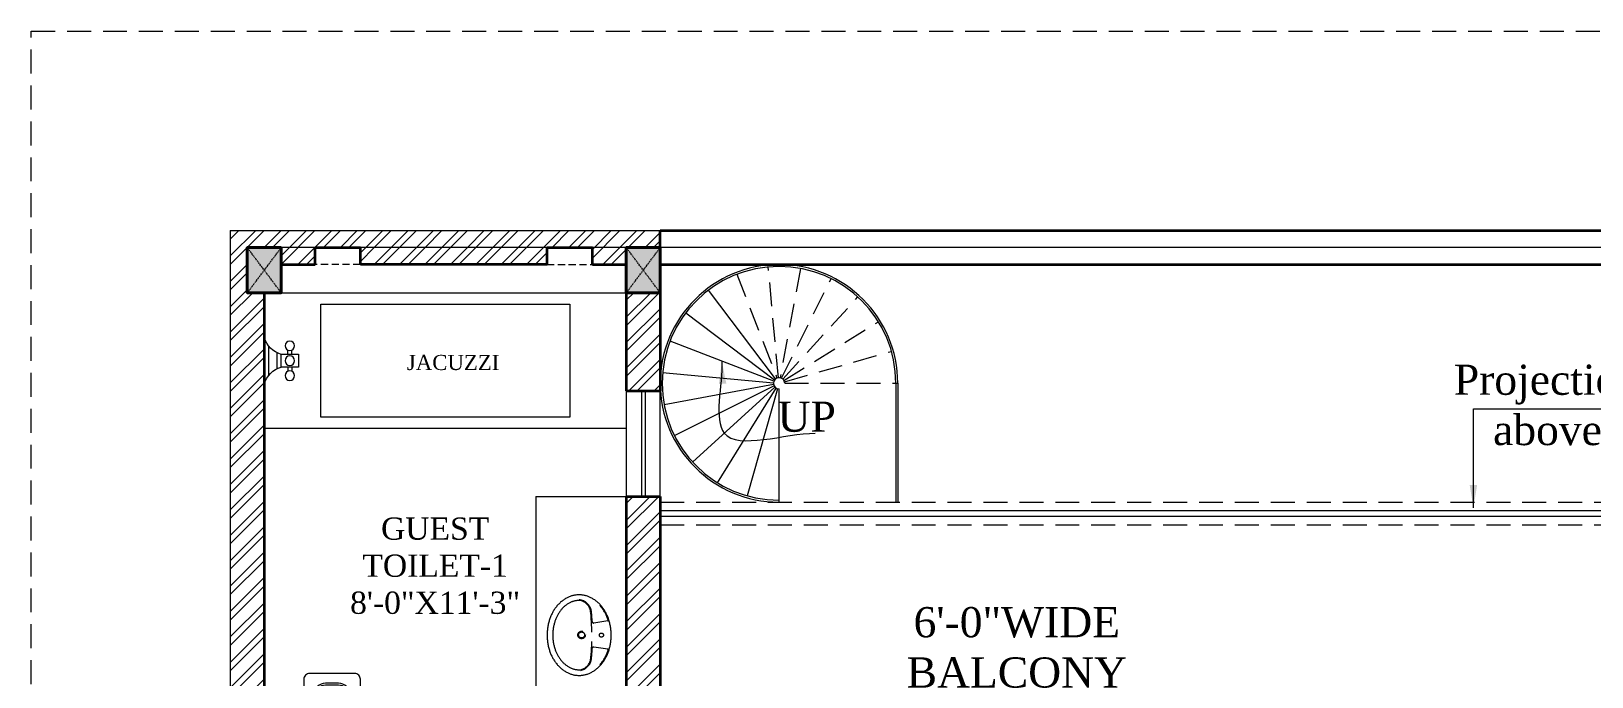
# Model space of a CAD drawing. Header units: inches. Extents: x -61 to 4103, y -308 to 989.
# Drawn here: x 1324.9 to 1738.7, y 817.9 to 989.1 of the extents above; entities that cross this region are included whole.
import ezdxf

# ---------------------------------------------------------------- set-up
doc = ezdxf.new("R2010")
doc.units = ezdxf.units.IN
doc.set_wipeout_variables(frame=1)
for name, pattern in [('$0$$0$$0$HIDDEN', [9.525, 6.35, -3.175]), ('$2$$0$HIDDEN', [0.375, 0.25, -0.125]), ('AR-01-R0-COLUMN LAYOUT$0$$0$HIDDEN', [0.375, 0.25, -0.125]), ('AR-01-R0-COLUMN LAYOUT$0$HIDDEN', [9.525, 6.35, -3.175])]:
    doc.linetypes.add(name, pattern=pattern)
doc.layers.get('0').update_dxf_attribs({"lineweight": 0})
for name, color, linetype, lineweight in [('A-BOUNDARY', 226, 'Continuous', 35), ('A-FIXTURE', 30, 'Continuous', 13), ('A-HATCH', 8, 'Continuous', 0), ('A-HIDDEN', 8, '$2$$0$HIDDEN', 9), ('A-PROJECTION', 4, '$0$$0$$0$HIDDEN', 9), ('A-STAIR', 5, 'Continuous', 9), ('A-TEXT', 2, 'Continuous', 13), ('A-WALL', 1, 'Continuous', 35), ('A-WINDOW', 4, 'Continuous', 9), ('AR-01-R0-COLUMN LAYOUT$0$A-COMMON WALL', 1, 'Continuous', 0), ('AR-01-R0-COLUMN LAYOUT$0$S-BEAM PLINTH', 3, 'AR-01-R0-COLUMN LAYOUT$0$HIDDEN', 9), ('AR-01-R0-COLUMN LAYOUT$0$S-COLUMN FIRST FLOOR', 6, 'Continuous', 40), ('AR-01-R0-COLUMN LAYOUT$0$S-COLUMN GROUND FLOOR', 6, 'Continuous', 40), ('AR-01-R0-COLUMN LAYOUT$0$S-COLUMN HATCH FIRST FLOOR', 8, 'Continuous', 9), ('AR-01-R0-COLUMN LAYOUT$0$S-COLUMN HATCH GROUND FLOOR', 8, 'Continuous', 9), ('AR-01-R0-COLUMN LAYOUT$0$S-COLUMN HATCH SECOND FLOOR', 8, 'Continuous', 9), ('AR-01-R0-COLUMN LAYOUT$0$S-COLUMN SECOND FLOOR', 6, 'Continuous', 40), ('AR-01-R0-COLUMN LAYOUT$0$S-COLUMN TERRACE FLOOR HIDDEN', 8, 'AR-01-R0-COLUMN LAYOUT$0$$0$HIDDEN', 9)]:
    doc.layers.add(name, color=color, linetype=linetype, lineweight=lineweight)
doc.styles.add('$1$$0$STYLE1', font='romantic.ttf', dxfattribs={"height": 6})
doc.styles.get("Standard").update_dxf_attribs({"font": 'arial.ttf', "height": 9})
doc.dimstyles.get("Standard").update_dxf_attribs({"dimtxt": 18, "dimasz": 6, "dimexe": 0, "dimexo": 6, "dimgap": 0.09, "dimtad": 0, "dimtih": 1, "dimtoh": 1, "dimdec": 1, "dimzin": 0, "dimdsep": 46, "dimlunit": 4, "dimtxsty": 'Standard', "dimblk": 'OBLIQUE', "dimcen": 0.09, "dimclrd": 256, "dimclre": 256, "dimclrt": 256, "dimadec": 0, "dimazin": 0, "dimtfac": 1, "dimtdec": 1, "dimtofl": 0, "dimtmove": 1, "dimatfit": 3, "dimfxl": 1, "dimtolj": 1, "dimtzin": 0, "dimlwd": -1, "dimlwe": -1, "dimarcsym": 0})
pattern_1 = [(45, (1377.729, -0.0001), (-3.367596, 3.367596), []), (45, (1379.974, -0.0001), (-3.367596, 3.367596), [])]

# ---------------------------------------------------------------- blocks, each defined once
blk = doc.blocks.new('$1$$0$DC XVS')
at = {"linetype": '$2$$0$HIDDEN', "ltscale": 20}
blk.add_lwpolyline([(42965.79, -4769.5, -0.120605), (42968.95, -4770.26, -0.10507), (42971.81, -4772.61, -0.088649), (42973.64, -4775.97, -0.079738), (42974.32, -4780.16, -0.079738), (42973.66, -4784.36, -0.088649), (42971.85, -4787.73, -0.10507), (42968.99, -4790.09, -0.120605), (42965.84, -4790.87, -0.120605), (42962.69, -4790.11, -0.10507), (42959.82, -4787.75, -0.088649), (42958, -4784.39, -0.079738), (42957.32, -4780.2, -0.079738), (42957.98, -4776.01, -0.088649), (42959.79, -4772.64, -0.10507), (42962.65, -4770.27, -0.120605)], format="xyb", close=True, dxfattribs=at)
for points in [[(42966.19, -4789.36, -0.017243), (42965.84, -4789.37, -0.120605), (42963.38, -4788.78, -0.10507), (42961, -4786.82, -0.088649), (42959.42, -4783.92, -0.079738), (42958.82, -4780.2, -0.079738), (42959.41, -4776.48, -0.088649), (42960.97, -4773.57, -0.10507), (42963.34, -4771.6, -0.120605), (42965.8, -4771, -0.120605)], [(42971.32, -4772.31, -0.016805), (42971.7, -4772.76, -0.092161), (42973.52, -4776.2, -0.435128), (42973.39, -4776.43), (42969.68, -4776.98, -0.396344), (42969.27, -4776.55, 0.011856), (42969.06, -4773.81, 0.340407), (42965.81, -4770.81)], [(42971.32, -4788.06, 0.016805), (42971.7, -4787.61, 0.092161), (42973.52, -4784.17, 0.435128), (42973.39, -4783.93), (42969.68, -4783.39, 0.44775), (42969.3, -4783.66, -0.015365), (42969.02, -4786.93, -0.272514), (42966.23, -4789.54, -0.272514)]]:
    blk.add_lwpolyline(points, format="xyb", dxfattribs=at)
for centre, radius in [((42966.47, -4780.14), 0.991), ((42966.47, -4780.14), 0.789), ((42971.72, -4780.18), 0.542)]:
    blk.add_circle(centre, radius, dxfattribs=at)
for centre, radius, start, end in [((42965.51, -4774.37), 3.38, 1.2814, 85.1225), ((42908.69, -4780.33), 60.51, 353.7877, 5.7231), ((42965.4, -4785.87), 3.58, 282.7297, 343.7047)]:
    blk.add_arc(centre, radius, start, end, dxfattribs=at)
blk = doc.blocks.new('$1$$0$AK-BASE PLANS$0$$0$$0$Health Faucet-plan')
for p, q in [((0, 50.8), (69.9, 50.8)), ((12.5, 44.4), (57.4, 44.4)), ((47.1, 31.7), (22.9, 31.7)), ((25.4, 15.9), (19.1, 15.9)), ((25.4, 9.5), (19.1, 9.5)), ((44.4, 15.9), (50.8, 15.9)), ((44.4, 9.5), (50.8, 9.5))]:
    blk.add_line(p, q)
blk.add_lwpolyline([(25.4, 25.4), (25.4, 0), (44.4, 0), (44.4, 25.4)], close=True)
for centre in [(12.7, 12.7), (34.9, 12.7), (57.2, 12.7)]:
    blk.add_circle(centre, 7.1)
for centre, start, end in [((-9.5, 15.9), 15.2551, 74.7449), ((79.4, 15.9), 105.2551, 164.7449)]:
    blk.add_arc(centre, 36.2, start, end)
blk = doc.blocks.new('$0$AK-BASE PLANS$0$$0$$0$aalisie dot')
at = {"ltscale": 0.6}
for p, q in [((326403.3, 156595.6), (326409.2, 156595.6)), ((326406.4, 156598.9), (326406.4, 156592.2)), ((326410.4, 156595.6), (326416.4, 156595.6)), ((326413.6, 156598.9), (326413.6, 156592.2)), ((326472.3, 156595.6), (326478.3, 156595.6)), ((326475.4, 156598.9), (326475.4, 156592.2)), ((326479.5, 156595.6), (326485.4, 156595.6)), ((326482.6, 156598.9), (326482.6, 156592.2))]:
    blk.add_line(p, q, dxfattribs=at)
for points in [[(326399.1, 156626.5), (326490.5, 156626.5, -0.414214), (326502.5, 156614.5), (326502.5, 156468.6, -0.414214), (326490.5, 156456.6), (326399.1, 156456.6, -0.414214), (326387.1, 156468.6), (326387.1, 156614.5, -0.414214)], [(326431.4, 156575.1), (326457.7, 156575.1, -0.414214), (326481.7, 156551.1), (326481.7, 156500.8, -0.414214), (326457.7, 156476.8), (326431.4, 156476.8, -0.414214), (326407.4, 156500.8), (326407.4, 156551.1, -0.414214)], [(326431.4, 156571.3), (326457.7, 156571.3, -0.414214), (326477.9, 156551.1), (326477.9, 156500.8, -0.414214), (326457.7, 156480.7), (326431.4, 156480.7, -0.414214), (326411.3, 156500.8), (326411.3, 156551.1, -0.414214)], [(326432.7, 156559.4), (326456.6, 156559.4, -0.414214), (326459.6, 156556.4), (326459.6, 156527.5, -0.414214), (326453.6, 156521.5), (326435.7, 156521.5, -0.414214), (326429.7, 156527.5), (326429.7, 156556.4, -0.414214)], [(326435.1, 156553.4), (326454.1, 156553.5, -0.415414), (326457.1, 156550.5), (326457.1, 156533.6, -0.413014), (326451.1, 156527.6), (326438.1, 156527.6, -0.415414), (326432.1, 156533.6), (326432.1, 156550.4, -0.413014)]]:
    blk.add_lwpolyline(points, format="xyb", close=True, dxfattribs=at)
for centre in [(326406.4, 156595.6), (326413.6, 156595.6), (326475.4, 156595.6), (326482.6, 156595.6)]:
    blk.add_circle(centre, 2.41, dxfattribs=at)
blk = doc.blocks.new('$0$AK-BASE PLANS$0$$0$$0$Health Faucet-plan')
for p, q in [((0, 50.8), (69.9, 50.8)), ((12.5, 44.4), (57.4, 44.4)), ((25.4, 15.9), (19.1, 15.9)), ((25.4, 9.5), (19.1, 9.5)), ((47.1, 31.7), (22.9, 31.7)), ((44.4, 15.9), (50.8, 15.9)), ((44.4, 9.5), (50.8, 9.5))]:
    blk.add_line(p, q)
blk.add_lwpolyline([(25.4, 25.4), (25.4, 0), (44.4, 0), (44.4, 25.4)], close=True)
for centre in [(12.7, 12.7), (34.9, 12.7), (57.2, 12.7)]:
    blk.add_circle(centre, 7.1)
for centre, start, end in [((-9.5, 15.9), 15.2551, 74.7449), ((79.4, 15.9), 105.25512, 164.74488)]:
    blk.add_arc(centre, 36.2, start, end)
blk = doc.blocks.new('$0$AK-BASE PLANS$0$$0$$0$A$C0BFF59D6')
at = {"linetype": 'Continuous'}
blk.add_wipeout([(19, 9), (75, 9), (75, 28), (71, 28), (71, 32), (93, 32), (93, 118), (38, 118), (38, 32), (61, 32), (61, 28), (56, 28), (56, 19), (19, 19), (19, 131), (56, 131), (56, 122), (61, 122), (61, 118), (71, 118), (71, 122), (75, 122), (75, 141), (19, 141), (19, 150), (0, 150), (0, 0), (19, 0)], dxfattribs=at)
for p, q in [((19, 141), (75, 141)), ((75, 141), (75, 122)), ((56, 131), (19, 131)), ((56, 19), (19, 19)), ((19, 9), (75, 9)), ((56, 122), (56, 131)), ((75, 122), (56, 122)), ((56, 28), (56, 19)), ((75, 28), (56, 28)), ((61, 122), (61, 118)), ((61, 32), (61, 28)), ((71, 122), (71, 118)), ((71, 32), (71, 28)), ((75, 9), (75, 28))]:
    blk.add_line(p, q)
for points in [[(19, 150), (0, 150), (0, 0), (19, 0)], [(93, 32), (38, 32), (38, 118), (93, 118)]]:
    blk.add_lwpolyline(points, close=True)
blk = doc.blocks.new('$0$AK-BASE PLANS$0$$0$$0$WA. CLOSET')
at = {"ltscale": 0.7, "extrusion": (0, 0, -1)}
for name, p, xscale, yscale, zscale, rotation in [('$0$AK-BASE PLANS$0$$0$$0$A$C0BFF59D6', (604390.94, 687904.28), 0.0299828199204082, 0.0299828199204082, -0.0299828199204082, 359.9999767286116), ('$0$AK-BASE PLANS$0$$0$$0$aalisie dot', (624743.16, 645475.92), 0.1299411421641707, 0.1299411421641707, -0.1299411421641707, 90)]:
    blk.add_blockref(name, p, dxfattribs=dict(at, xscale=xscale, yscale=yscale, zscale=zscale, rotation=rotation))
at = {"ltscale": 0.7, "xscale": 0.0449742297225058, "yscale": 0.0449742297225058, "zscale": 0.0449742297225058, "rotation": 270}
blk.add_blockref('$0$AK-BASE PLANS$0$$0$$0$Health Faucet-plan', (-604393.22, 687884.1), dxfattribs=at)
blk = doc.blocks.new('_Oblique')
at = {"color": 0, "linetype": 'ByBlock', "lineweight": -2}
blk.add_line((-0.5, -0.5), (0.5, 0.5), dxfattribs=at)

msp = doc.modelspace()

# ---------------------------------------------------------------- hatches: boundary and pattern name
at = {"layer": 'A-HATCH'}
h = msp.add_hatch(dxfattribs=at)
h.set_pattern_fill('ANSI32', color=256, scale=0.5)
h.set_pattern_definition(pattern_1)
h.paths.add_polyline_path([(1461.73, 931.69), (1412.23, 931.69), (1412.23, 927.19), (1461.73, 927.19)])
h = msp.add_hatch(dxfattribs=at)
h.set_pattern_fill('ANSI32', color=256, scale=0.5)
h.set_pattern_definition(pattern_1)
h.paths.add_polyline_path([(1491.73, 919.69), (1482.73, 919.69), (1482.73, 893.69), (1491.73, 893.69)])
h = msp.add_hatch(dxfattribs=at)
h.set_pattern_fill('ANSI32', color=256, scale=0.5)
h.set_pattern_definition(pattern_1)
h.paths.add_polyline_path([(1487.23, 783.19), (1491.73, 783.19), (1491.73, 622.69), (1487.23, 622.69)])
h.paths.add_polyline_path([(1455.73, 792.19), (1534.23, 792.19), (1534.23, 783.19), (1455.73, 783.19)])
h.paths.add_polyline_path([(1482.73, 865.69), (1491.73, 865.69), (1491.73, 792.19), (1482.73, 792.19)])
at = {"layer": 'AR-01-R0-COLUMN LAYOUT$0$S-COLUMN HATCH FIRST FLOOR', "linetype": 'ByBlock'}
h = msp.add_hatch(color=256, dxfattribs=at)
h.dxf.hatch_style = 1
h.paths.add_polyline_path([(1391.23, 931.69), (1391.23, 919.69), (1382.23, 919.69), (1382.23, 931.69)])
h = msp.add_hatch(color=256, dxfattribs=at)
h.dxf.hatch_style = 1
h.paths.add_polyline_path([(1391.23, 931.69), (1391.23, 919.69), (1382.23, 919.69), (1382.23, 931.69)], flags=17)
h = msp.add_hatch(color=256, dxfattribs=at)
h.dxf.hatch_style = 1
h.paths.add_polyline_path([(1391.23, 931.69), (1391.23, 919.69), (1382.23, 919.69), (1382.23, 931.69)], flags=17)
h = msp.add_hatch(color=256, dxfattribs=at)
h.dxf.hatch_style = 1
h.paths.add_polyline_path([(1482.73, 919.69), (1482.73, 931.69), (1491.73, 931.69), (1491.73, 919.69)])
at = {"layer": 'AR-01-R0-COLUMN LAYOUT$0$S-COLUMN HATCH GROUND FLOOR', "linetype": 'ByBlock'}
for points in [[(1391.23, 931.69), (1382.23, 931.69), (1382.23, 919.69), (1391.23, 919.69)], [(1482.73, 919.69), (1482.73, 931.69), (1491.73, 931.69), (1491.73, 919.69)]]:
    msp.add_hatch(color=256, dxfattribs=at).paths.add_polyline_path(points)
at = {"layer": 'AR-01-R0-COLUMN LAYOUT$0$S-COLUMN HATCH SECOND FLOOR', "linetype": 'ByBlock'}
h = msp.add_hatch(color=256, dxfattribs=at)
h.dxf.hatch_style = 1
h.paths.add_polyline_path([(1391.23, 931.69), (1391.23, 919.69), (1382.23, 919.69), (1382.23, 931.69)])
h = msp.add_hatch(color=256, dxfattribs=at)
h.dxf.hatch_style = 1
h.paths.add_polyline_path([(1482.73, 919.69), (1482.73, 931.69), (1491.73, 931.69), (1491.73, 919.69)])

# ---------------------------------------------------------------- linework, layer by layer
at = {"layer": 'A-BOUNDARY'}
for p, q in [((1491.73, 936.19), (1874.23, 936.19)), ((1491.73, 927.19), (1874.23, 927.19))]:
    msp.add_line(p, q, dxfattribs=at)
at = {"layer": 'A-FIXTURE'}
for q in [(1458.73, 792.19), (1482.73, 865.69)]:
    msp.add_line((1458.73, 865.69), q, dxfattribs=at)
for points in [[(1386.73, 919.69), (1482.73, 919.69), (1482.73, 883.69), (1386.73, 883.69)], [(1401.73, 916.69), (1467.73, 916.69), (1467.73, 886.69), (1401.73, 886.69)]]:
    msp.add_lwpolyline(points, close=True, dxfattribs=at)
at = {"layer": 'A-HIDDEN', "linetype": '$0$$0$$0$HIDDEN', "ltscale": 0.3}
for p, q in [((1412.23, 927.19), (1400.23, 927.19)), ((1461.73, 927.19), (1473.73, 927.19))]:
    msp.add_line(p, q, dxfattribs=at)
at = {"layer": 'A-PROJECTION'}
for p, q in [((1491.73, 864.19), (1874.09, 864.19)), ((1491.73, 858.19), (1874.09, 858.19))]:
    msp.add_line(p, q, dxfattribs=at)
at = {"layer": 'A-STAIR', "linetype": '$0$$0$$0$HIDDEN'}
for p, q in [((1512.03, 924.6), (1522.69, 897.09)), ((1523.09, 897.18), (1520.37, 926.56)), ((1528.93, 926.16), (1523.5, 897.16)), ((1523.9, 897.03), (1537.05, 923.44)), ((1524.24, 896.8), (1544.11, 918.6)), ((1524.5, 896.48), (1549.59, 912.01)), ((1524.67, 896.1), (1553.05, 904.17)), ((1524.73, 895.69), (1554.73, 895.69))]:
    msp.add_line(p, q, dxfattribs=at)
at = {"layer": 'A-STAIR'}
for p, q in [((1522.33, 896.89), (1504.55, 920.43)), ((1498.49, 914.37), (1522.03, 896.59)), ((1521.83, 896.23), (1494.32, 906.89)), ((1492.36, 898.55), (1521.74, 895.83)), ((1521.75, 895.41), (1492.76, 889.99)), ((1495.48, 881.87), (1521.89, 895.02)), ((1522.12, 894.68), (1500.32, 874.8)), ((1506.91, 869.33), (1522.44, 894.41)), ((1522.82, 894.25), (1514.75, 865.87)), ((1523.23, 864.19), (1523.23, 894.19)), ((1554.23, 895.69), (1554.23, 864.19)), ((1554.73, 895.69), (1554.73, 864.19)), ((1491.73, 861.94), (1874.23, 861.94)), ((1491.73, 860.44), (1874.23, 860.44))]:
    msp.add_line(p, q, dxfattribs=at)
for radius in [31.5, 31, 1.5]:
    msp.add_arc((1523.23, 895.69), radius, 0, 270, dxfattribs=at)
at = {"layer": 'A-WALL'}
for p, q in [((1491.73, 931.69), (1491.73, 936.19)), ((1400.23, 927.19), (1400.23, 931.69)), ((1400.23, 931.69), (1412.23, 931.69)), ((1412.23, 927.19), (1412.23, 931.69)), ((1461.73, 931.69), (1473.73, 931.69)), ((1461.73, 927.19), (1461.73, 931.69)), ((1473.73, 927.19), (1473.73, 931.69)), ((1391.23, 927.19), (1400.23, 927.19)), ((1461.73, 927.19), (1412.23, 927.19)), ((1473.73, 927.19), (1482.73, 927.19)), ((1386.73, 919.69), (1386.73, 792.19)), ((1482.73, 919.69), (1482.73, 893.69)), ((1491.73, 919.69), (1491.73, 893.69)), ((1482.73, 865.69), (1482.73, 792.19)), ((1491.73, 865.69), (1491.73, 792.19))]:
    msp.add_line(p, q, dxfattribs=at)
at = {"layer": 'A-WALL', "ltscale": 0.01}
for p, q in [((1482.73, 893.69), (1491.73, 893.69)), ((1482.73, 865.69), (1491.73, 865.69))]:
    msp.add_line(p, q, dxfattribs=at)
at = {"layer": 'A-WINDOW'}
for p, q in [((1482.73, 893.69), (1482.73, 865.69)), ((1486.73, 893.69), (1486.73, 865.69)), ((1487.73, 893.69), (1487.73, 865.69)), ((1491.73, 865.69), (1491.73, 893.69))]:
    msp.add_line(p, q, dxfattribs=at)
at = {"layer": 'AR-01-R0-COLUMN LAYOUT$0$A-COMMON WALL'}
for p, q in [((1377.73, 936.19), (1377.73, 0)), ((1377.73, 936.19), (2577.73, 936.19)), ((2573.23, 931.69), (1382.23, 931.69))]:
    msp.add_line(p, q, dxfattribs=at)
at = {"layer": 'AR-01-R0-COLUMN LAYOUT$0$S-COLUMN FIRST FLOOR', "linetype": 'ByBlock'}
for points in [[(1391.23, 931.69), (1391.23, 919.69), (1382.23, 919.69), (1382.23, 931.69)], [(1391.23, 931.69), (1391.23, 919.69), (1382.23, 919.69), (1382.23, 931.69)], [(1482.73, 919.69), (1482.73, 931.69), (1491.73, 931.69), (1491.73, 919.69)]]:
    msp.add_lwpolyline(points, close=True, dxfattribs=at)
at = {"layer": 'AR-01-R0-COLUMN LAYOUT$0$S-COLUMN GROUND FLOOR', "linetype": 'ByBlock'}
for points in [[(1391.23, 931.69), (1391.23, 919.69), (1382.23, 919.69), (1382.23, 931.69)], [(1482.73, 919.69), (1482.73, 931.69), (1491.73, 931.69), (1491.73, 919.69)]]:
    msp.add_lwpolyline(points, close=True, dxfattribs=at)
at = {"layer": 'AR-01-R0-COLUMN LAYOUT$0$S-COLUMN SECOND FLOOR', "linetype": 'ByBlock'}
for points in [[(1391.23, 931.69), (1391.23, 919.69), (1382.23, 919.69), (1382.23, 931.69)], [(1391.23, 931.69), (1391.23, 919.69), (1382.23, 919.69), (1382.23, 931.69)], [(1482.73, 919.69), (1482.73, 931.69), (1491.73, 931.69), (1491.73, 919.69)]]:
    msp.add_lwpolyline(points, close=True, dxfattribs=at)
at = {"layer": 'AR-01-R0-COLUMN LAYOUT$0$S-COLUMN TERRACE FLOOR HIDDEN'}
for p, q in [((1382.23, 919.69), (1391.23, 931.69)), ((1391.23, 919.69), (1382.23, 931.69)), ((1482.73, 919.69), (1491.73, 931.69)), ((1491.73, 919.69), (1482.73, 931.69))]:
    msp.add_line(p, q, dxfattribs=at)
at = {"layer": 'AR-01-R0-COLUMN LAYOUT$0$S-COLUMN TERRACE FLOOR HIDDEN', "ltscale": 25}
for points in [[(1391.23, 931.69), (1391.23, 919.69), (1382.23, 919.69), (1382.23, 931.69)], [(1391.23, 931.69), (1391.23, 919.69), (1382.23, 919.69), (1382.23, 931.69)], [(1482.73, 919.69), (1482.73, 931.69), (1491.73, 931.69), (1491.73, 919.69)]]:
    msp.add_lwpolyline(points, close=True, dxfattribs=at)

# ---------------------------------------------------------------- block references
at = {"layer": 'A-FIXTURE'}
msp.add_blockref('$1$$0$DC XVS', (-41495.59, 5609.1), dxfattribs=at)
at = {"layer": 'A-FIXTURE', "rotation": 270}
msp.add_blockref('$0$AK-BASE PLANS$0$$0$$0$WA. CLOSET', (-686489.8, -603594.25), dxfattribs=at)

# ---------------------------------------------------------------- texts
at = {"layer": 'A-TEXT', "attachment_point": 5, "style": '$1$$0$STYLE1'}
for s, insert, char_height, width in [('\\A1;\\pxt21;JACUZZI', (1436.81, 901.19), 4, 25.3047), ('\\A1;Projection\\Pabove', (1727, 889.92), 8, 129.4496), ('\\A1;UP', (1530.58, 886.79), 8, 129.4496), ('\\A1;GUEST TOILET-1\\P8\'-0"X11\'-3"', (1432.04, 847.29), 5.8962, 51.5212), ('\\A1;6\'-0"WIDE\\PBALCONY', (1586.28, 825.62), 8, 129.4496)]:
    msp.add_mtext(s, dxfattribs=dict(at, insert=insert, char_height=char_height, width=width))

# ---------------------------------------------------------------- leaders
at = {"layer": 'A-TEXT', "path_type": 1}
msp.add_leader([(1508.08, 901.56), (1508.72, 882.46), (1532.83, 882.46)], dimstyle='Standard', override={"dimtxt": 9, "dimgap": 0.09, "dimtad": 0, "dimtih": 0, "dimtoh": 0, "dimfxl": 2, "dimfxlon": 1}, dxfattribs=at)
at = {"layer": 'A-TEXT'}
msp.add_leader([(1707.36, 862.69), (1707.36, 888.89), (1745.23, 888.89)], dimstyle='Standard', override={"dimtxt": 9, "dimgap": 0.09, "dimtad": 0, "dimtih": 0, "dimtoh": 0, "dimfxl": 2, "dimfxlon": 1}, dxfattribs=at)

# ---------------------------------------------------------------- next in the draw order: block references
at = {"layer": 'A-FIXTURE', "xscale": -0.177889858110575, "yscale": 0.177889858110575, "zscale": 0.177889858110575, "rotation": 90}
msp.add_blockref('$1$$0$AK-BASE PLANS$0$$0$$0$Health Faucet-plan', (1395.77, 907.9), dxfattribs=at)

# ---------------------------------------------------------------- next in the draw order: hatches: boundary and pattern name
at = {"layer": 'A-HATCH'}
h = msp.add_hatch(dxfattribs=at)
h.set_pattern_fill('ANSI32', color=256, scale=0.5)
h.set_pattern_definition([(45, (1377.729, -0.0001), (-3.367596, 3.367596), []), (45, (1379.974, -0.0001), (-3.367596, 3.367596), [])])
edge = h.paths.add_edge_path()
edge.add_line((1491.73, 931.69), (1491.73, 936.19))
edge.add_line((1491.73, 936.19), (1377.73, 936.19))
edge.add_line((1377.73, 936.19), (1377.73, -0.19))
edge.add_line((1377.73, -0.19), (1382.23, -0.19))
edge.add_line((1382.23, -0.19), (1382.23, 24))
edge.add_line((1382.23, 24), (1386.73, 24))
edge.add_line((1386.73, 24), (1386.73, 267.19))
edge.add_line((1386.73, 267.19), (1382.23, 267.19))
edge.add_line((1382.23, 267.19), (1382.23, 285.19))
edge.add_line((1382.23, 285.19), (1386.73, 285.19))
edge.add_line((1386.73, 285.19), (1386.73, 420.19))
edge.add_line((1386.73, 420.19), (1382.23, 420.19))
edge.add_line((1382.23, 420.19), (1382.23, 438.19))
edge.add_line((1382.23, 438.19), (1386.73, 438.19))
edge.add_line((1386.73, 438.19), (1386.73, 538.69))
edge.add_line((1386.73, 538.69), (1442.23, 538.69))
edge.add_line((1442.23, 538.69), (1442.23, 501.19))
edge.add_line((1442.23, 501.19), (1506.73, 501.19))
edge.add_line((1506.73, 501.19), (1506.73, 480.19))
edge.add_line((1506.73, 480.19), (1511.23, 480.19))
edge.add_line((1511.23, 480.19), (1511.23, 444.19))
edge.add_line((1511.23, 444.19), (1515.73, 444.19))
edge.add_line((1515.73, 444.19), (1515.73, 538.69))
edge.add_line((1515.73, 538.69), (1506.73, 538.69))
edge.add_line((1506.73, 538.69), (1506.73, 510.19))
edge.add_line((1506.73, 510.19), (1446.73, 510.19))
edge.add_line((1446.73, 510.19), (1446.73, 544.69))
edge.add_line((1446.73, 544.69), (1442.23, 544.69))
edge.add_line((1442.23, 544.69), (1442.23, 543.19))
edge.add_line((1442.23, 543.19), (1386.73, 543.19))
edge.add_line((1386.73, 543.19), (1386.73, 573.19))
edge.add_line((1386.73, 573.19), (1382.23, 573.19))
edge.add_line((1382.23, 573.19), (1382.23, 603.19))
edge.add_line((1382.23, 603.19), (1386.73, 603.19))
edge.add_line((1386.73, 603.19), (1386.73, 783.19))
edge.add_line((1386.73, 783.19), (1382.23, 783.19))
edge.add_line((1382.23, 783.19), (1382.23, 792.19))
edge.add_line((1382.23, 792.19), (1386.73, 792.19))
edge.add_line((1386.73, 792.19), (1386.73, 919.69))
edge.add_line((1386.73, 919.69), (1382.23, 919.69))
edge.add_line((1382.23, 919.69), (1382.23, 931.69))
edge.add_line((1382.23, 931.69), (1391.23, 931.69))
edge.add_line((1391.23, 931.69), (1391.23, 927.19))
edge.add_line((1391.23, 927.19), (1400.23, 927.19))
edge.add_line((1400.23, 927.19), (1400.23, 931.69))
edge.add_line((1400.23, 931.69), (1473.73, 931.69))
edge.add_line((1473.73, 931.69), (1473.73, 927.19))
edge.add_line((1473.73, 927.19), (1482.73, 927.19))
edge.add_line((1482.73, 927.19), (1482.73, 931.69))
edge.add_line((1482.73, 931.69), (1491.73, 931.69))

# ---------------------------------------------------------------- next in the draw order: linework, layer by layer
at = {"layer": 'AR-01-R0-COLUMN LAYOUT$0$S-BEAM PLINTH'}
msp.add_lwpolyline([(1324.93, 989.07), (2651.74, 989.07), (2651.74, -308.04), (1324.93, -308.04)], close=True, dxfattribs=at)

doc.saveas('drawing.dxf')
